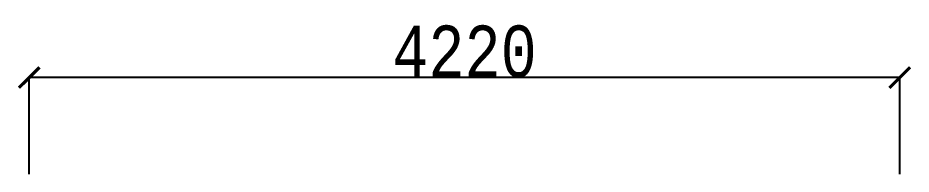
# Model space of a CAD drawing. Header units: millimetres. Extents: x -689206 to 4969298, y -1019800 to 703299.
# Drawn here: x 538526 to 542861, y 0 to 758 of the extents above; entities that cross this region are included whole.
import ezdxf

# ---------------------------------------------------------------- set-up
doc = ezdxf.new("R2010")
doc.units = ezdxf.units.MM
doc.layers.add('РАЗМЕРЫ', color=7, linetype='Continuous', lineweight=9)
doc.styles.add('Аннотативный', font='isocteur.ttf', dxfattribs={"width": 0.7, "height": 250})
doc.dimstyles.new('Аннотативный', dxfattribs={"dimscale": 0, "dimtxt": 250, "dimasz": 100, "dimexe": 1.25, "dimexo": 0.625, "dimtad": 1, "dimdec": 0, "dimtxsty": 'Аннотативный', "dimblk": 'ARCHTICK', "dimcen": 2.5, "dimadec": 0, "dimazin": 0, "dimtfac": 1, "dimtdec": 0, "dimtmove": 0, "dimatfit": 3, "dimfxl": 1, "dimarcsym": 0})

# ---------------------------------------------------------------- blocks, each defined once
blk = doc.blocks.new('_ArchTick')
at = {"color": 0, "linetype": 'ByBlock', "const_width": 0.15}
blk.add_lwpolyline([(-0.5, -0.5), (0.5, 0.5)], dxfattribs=at)
blk = doc.blocks.new('*D4067')
at = {"layer": 'Defpoints', "color": 0, "linetype": 'ByBlock', "lineweight": 9, "transparency": 16777216}
for p in [(538581.5, 468.8), (538581.5, 0), (542805.3, 0)]:
    blk.add_point(p, dxfattribs=at)
at = {"layer": 'РАЗМЕРЫ', "color": 0, "linetype": 'ByBlock', "lineweight": -2, "transparency": 16777216}
for p, q in [((538581.5, 0.6), (538581.5, 470)), ((542805.3, 468.8), (538581.5, 468.8)), ((542805.3, 0.6), (542805.3, 470))]:
    blk.add_line(p, q, dxfattribs=at)
at = {"layer": 'РАЗМЕРЫ', "color": 0, "linetype": 'ByBlock', "lineweight": -2, "transparency": 16777216, "xscale": 100, "yscale": 100, "zscale": 100, "rotation": 180}
blk.add_blockref('_ArchTick', (538581.5, 468.8), dxfattribs=at)
at = {"layer": 'РАЗМЕРЫ', "color": 0, "linetype": 'ByBlock', "lineweight": -2, "transparency": 16777216, "xscale": 100, "yscale": 100, "zscale": 100}
blk.add_blockref('_ArchTick', (542805.3, 468.8), dxfattribs=at)
at = {"layer": 'РАЗМЕРЫ', "color": 0, "linetype": 'ByBlock', "lineweight": 20, "transparency": 16777216, "insert": (540693.4, 594.4), "char_height": 250, "attachment_point": 5, "style": 'Аннотативный'}
blk.add_mtext('4220', dxfattribs=at)

msp = doc.modelspace()

# ---------------------------------------------------------------- dimensions: what is measured, and where the dimension line sits
at = {"layer": 'РАЗМЕРЫ', "linetype": 'ByBlock', "lineweight": 20}
dim = msp.add_linear_dim(base=(538581.5, 468.8), p1=(542805.3, 0), p2=(538581.5, 0), text='4220', dimstyle='Аннотативный', dxfattribs=at)
dim.commit()
dim.dimension.update_dxf_attribs({"geometry": '*D4067', "text_midpoint": (540693.4, 594.4)})

doc.saveas('drawing.dxf')
